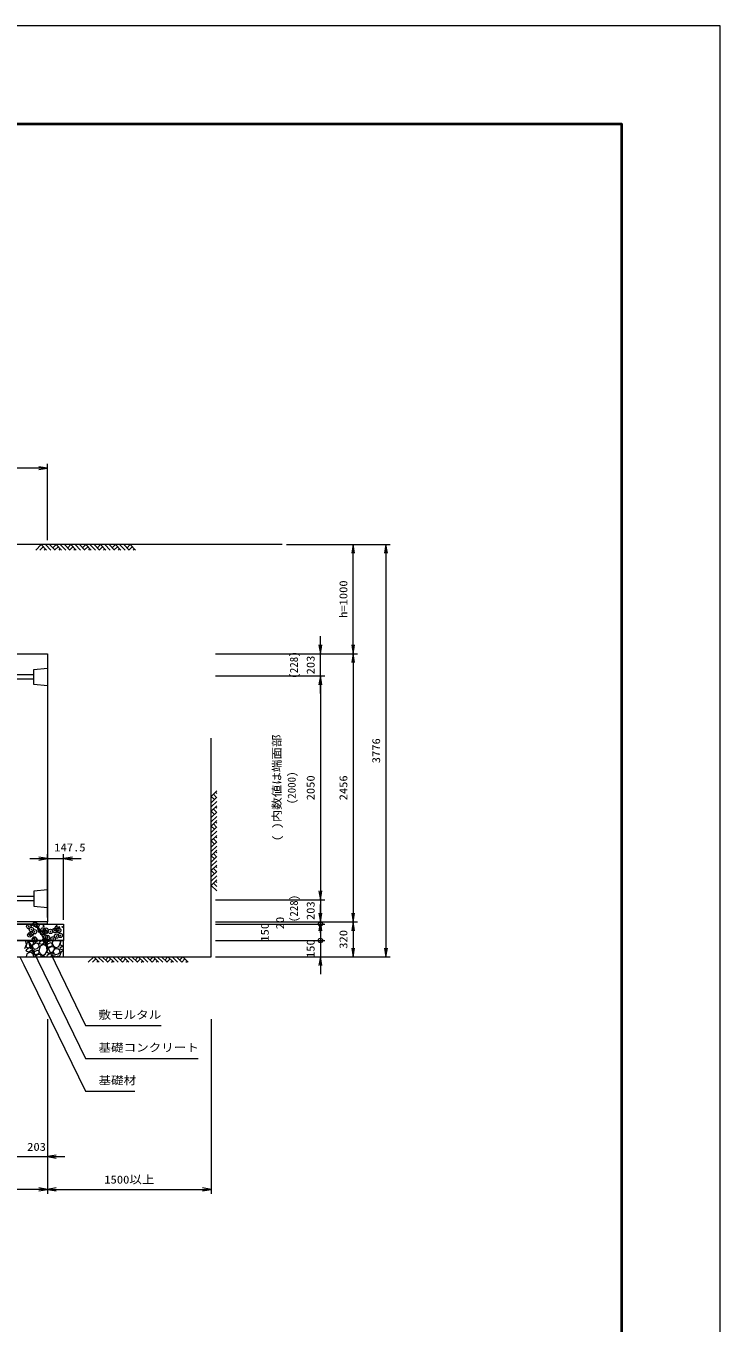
# Model space of a CAD drawing. Units: millimetres at full size. Extents: x 0 to 33600, y -55520 to -31760.
# Drawn here: x 27243 to 33600, y -43640 to -31760 of the extents above; entities that cross this region are included whole.
import ezdxf
from ezdxf.enums import TextEntityAlignment as Align

# ---------------------------------------------------------------- set-up
doc = ezdxf.new("R2010")
doc.units = ezdxf.units.MM
doc.header["$LTSCALE"] = 80.0044
doc.header["$PDMODE"] = 32
doc.header["$PDSIZE"] = 40
doc.linetypes.add('DASHED_SPACED', pattern=[12, 6, -6])
for name, color, linetype, lineweight in [('0_2', 4, 'Continuous', 13), ('Defpoints_5', 5, 'Continuous', 13), ('図枠', 1, 'Continuous', 40), ('寸法', 6, 'Continuous', 13), ('ﾊｯﾁﾝｸﾞ', 4, 'Continuous', 9)]:
    doc.layers.add(name, color=color, linetype=linetype, lineweight=lineweight)
doc.styles.add('ＭＳ ゴシック', font='')
doc.styles.get('ＭＳ ゴシック').set_extended_font_data('MS Gothic')

# ---------------------------------------------------------------- blocks, each defined once
blk = doc.blocks.new('open_arrow')
at = {"color": 0, "linetype": 'Continuous', "lineweight": -2}
blk.add_lwpolyline([(7.5, 1.25), (0, 0), (7.5, -1.25)], dxfattribs=at)
blk = doc.blocks.new('dimension_origin')
at = {"color": 0, "linetype": 'Continuous', "lineweight": -2}
blk.add_circle((0, 0), 1.25, dxfattribs=at)

msp = doc.modelspace()

# ---------------------------------------------------------------- linework, layer by layer
at = {"layer": '0_2'}
msp.add_line((29590, -36510), (16455, -36510), dxfattribs=at)
at = {"layer": '0_2', "linetype": 'DASHED_SPACED'}
for p, q in [((27315, -37703), (26435, -37703)), ((27315, -37743), (26435, -37743)), ((27315, -39733), (26435, -39733)), ((27315, -39773), (26435, -39773))]:
    msp.add_line(p, q, dxfattribs=at)
at = {"layer": '0_2', "color": 3}
msp.add_lwpolyline([(26435, -37510), (27440, -37510), (27440, -39966), (26435, -39966)], close=True, dxfattribs=at)
at = {"layer": '0_2', "linetype": 'DASHED_SPACED'}
for points in [[(27440, -37803), (27315, -37790.5), (27315, -37655.5), (27440, -37643)], [(27440, -39673), (27315, -39685.5), (27315, -39820.5), (27440, -39833)]]:
    msp.add_lwpolyline(points, close=True, dxfattribs=at)
at = {"layer": '0_2'}
msp.add_lwpolyline([(27587.5, -40286), (28940, -40286), (28940, -38283)], dxfattribs=at)
at = {"layer": '0_2', "color": 7}
for points in [[(17557.5, -39986), (18782.5, -39986), (18782.5, -40569), (20182.5, -40569), (20182.5, -39986), (27440.5, -39986), (26262.5, -39986), (27587.5, -39986), (27587.5, -40136), (26412.5, -40136), (27588, -40136), (20332.5, -40136), (20332.5, -40719), (18632.5, -40719), (18632.5, -40136), (17557.5, -40136)], [(20332.5, -40286), (27588, -40286), (27588, -40136), (20332.5, -40136)]]:
    msp.add_lwpolyline(points, close=True, dxfattribs=at)
at = {"layer": 'Defpoints_5'}
msp.add_lwpolyline([(0, -55520), (33600, -55520), (33600, -31760), (0, -31760)], close=True, dxfattribs=at)
at = {"layer": '図枠'}
msp.add_lwpolyline([(900, -54620), (32700, -54620), (32700, -32660), (900, -32660)], close=True, dxfattribs=at)
at = {"layer": '寸法'}
for p, q in [((27440, -35810), (19482.5, -35810)), ((27440, -36470), (27440, -35770)), ((29630, -36510), (30580, -36510)), ((29630, -36510), (30280, -36510)), ((30240, -37510), (30240, -36510)), ((30540, -36510), (30540, -40286)), ((29940, -37873), (29940, -37350)), ((28980, -37510), (30280, -37510)), ((28980, -37510), (30280, -37510)), ((28980, -37510), (29980, -37510)), ((30240, -37510), (30240, -39966)), ((28980, -37713), (29980, -37713)), ((28980, -37713), (29980, -37713)), ((29940, -37713), (29940, -39763)), ((27280, -39386), (27747.5, -39386)), ((27440, -39926), (27440, -39346)), ((27587.5, -39946), (27587.5, -39346)), ((29940, -39603), (29940, -40126)), ((28980, -39763), (29980, -39763)), ((28980, -39763), (29980, -39763)), ((29940, -40066), (29940, -39806)), ((28980, -39966), (30280, -39966)), ((28980, -39966), (29980, -39966)), ((28980, -39966), (30280, -39966)), ((28980, -39966), (29980, -39966)), ((28980, -39986), (29980, -39986)), ((28980, -39986), (29980, -39986)), ((29940, -39986), (29940, -40136)), ((30240, -39966), (30240, -40286)), ((28980, -40136), (29980, -40136)), ((28980, -40136), (29980, -40136)), ((29940, -40056), (29940, -40446)), ((28980, -40286), (30580, -40286)), ((28980, -40286), (30280, -40286)), ((28980, -40286), (29980, -40286)), ((27440, -40856), (27440, -42456)), ((27440, -40856), (27440, -42156)), ((27440, -40856), (27440, -42456)), ((28940, -40856), (28940, -42456)), ((27077, -42116), (27600, -42116)), ((27440, -42416), (17705, -42416)), ((27440, -42416), (28940, -42416))]:
    msp.add_line(p, q, dxfattribs=at)
for points in [[(27337, -39986), (27371.84, -40058.01), (27787, -40916), (28480.33, -40916)], [(27262, -40136), (27296.98, -40207.95), (27787, -41216), (28820.33, -41216)], [(27187, -40286), (27222.07, -40357.9), (27787, -41516), (28240.33, -41516)]]:
    msp.add_lwpolyline(points, dxfattribs=at)
at = {"layer": 'ﾊｯﾁﾝｸﾞ'}
for p, q in [((27332.35, -36560), (27382.35, -36510)), ((27371.24, -36560), (27401.8, -36529.44)), ((27382.35, -36510), (27432.35, -36560)), ((27410.13, -36560), (27421.24, -36548.89)), ((27421.24, -36510), (27471.24, -36560)), ((27460.13, -36510), (27510.13, -36560)), ((27489.18, -36539.05), (27518.24, -36510)), ((27508.63, -36558.5), (27537.68, -36529.44)), ((27518.24, -36510), (27568.24, -36560)), ((27546.02, -36560), (27557.13, -36548.89)), ((27557.13, -36510), (27607.13, -36560)), ((27596.02, -36510), (27646.02, -36560)), ((27625.07, -36539.05), (27654.12, -36510)), ((27644.51, -36558.5), (27673.56, -36529.44)), ((27654.12, -36510), (27704.12, -36560)), ((27681.9, -36560), (27693.01, -36548.89)), ((27693.01, -36510), (27743.01, -36560)), ((27731.9, -36510), (27781.9, -36560)), ((27760.95, -36539.05), (27790, -36510)), ((27780.39, -36558.5), (27809.44, -36529.44)), ((27790, -36510), (27840, -36560)), ((27817.78, -36560), (27828.89, -36548.89)), ((27828.89, -36510), (27878.89, -36560)), ((27867.78, -36510), (27917.78, -36560)), ((27896.83, -36539.05), (27925.88, -36510)), ((27916.28, -36558.5), (27945.33, -36529.44)), ((27925.88, -36510), (27975.88, -36560)), ((27953.66, -36560), (27964.77, -36548.89)), ((27964.77, -36510), (28014.77, -36560)), ((28003.66, -36510), (28053.66, -36560)), ((28032.71, -36539.05), (28061.76, -36510)), ((28052.16, -36558.5), (28081.21, -36529.44)), ((28061.76, -36510), (28111.76, -36560)), ((28089.54, -36560), (28100.65, -36548.89)), ((28100.65, -36510), (28150.65, -36560)), ((28139.54, -36510), (28189.54, -36560)), ((28168.59, -36539.05), (28197.65, -36510)), ((28188.04, -36558.5), (28217.09, -36529.44)), ((28197.65, -36510), (28247.65, -36560)), ((28225.43, -36560), (28236.54, -36548.89)), ((28940, -38816.36), (28990, -38766.36)), ((28969.05, -38845.41), (28940, -38816.36)), ((28940, -38874.46), (28990, -38824.46)), ((28988.5, -38825.97), (28959.44, -38796.91)), ((28990, -38788.58), (28978.89, -38777.47)), ((28940, -38913.35), (28990, -38863.35)), ((28940, -38952.24), (28990, -38902.24)), ((28969.05, -38981.29), (28940, -38952.24)), ((28940, -39010.34), (28990, -38960.34)), ((28988.5, -38961.85), (28959.44, -38932.8)), ((28990, -38924.46), (28978.89, -38913.35)), ((28940, -39049.23), (28990, -38999.23)), ((28940, -39088.12), (28990, -39038.12)), ((28988.5, -39097.73), (28959.44, -39068.68)), ((28990, -39060.34), (28978.89, -39049.23)), ((28969.05, -39117.17), (28940, -39088.12)), ((28940, -39146.23), (28990, -39096.23)), ((28940, -39185.12), (28990, -39135.12)), ((28940, -39224.01), (28990, -39174.01)), ((28990, -39196.23), (28978.89, -39185.12)), ((28969.05, -39253.06), (28940, -39224.01)), ((28940, -39282.11), (28990, -39232.11)), ((28940, -39321), (28990, -39271)), ((28940, -39359.89), (28990, -39309.89)), ((28988.5, -39233.61), (28959.44, -39204.56)), ((28990, -39332.11), (28978.89, -39321)), ((28969.05, -39388.94), (28940, -39359.89)), ((28940, -39417.99), (28990, -39367.99)), ((28940, -39456.88), (28990, -39406.88)), ((28988.5, -39369.49), (28959.44, -39340.44)), ((28940, -39495.77), (28990, -39445.77)), ((28969.05, -39524.82), (28940, -39495.77)), ((28940, -39553.87), (28990, -39503.87)), ((28940, -39592.76), (28990, -39542.76)), ((28988.5, -39505.38), (28959.44, -39476.32)), ((28990, -39467.99), (28978.89, -39456.88)), ((28940, -39631.65), (28990, -39581.65)), ((28990, -39681.65), (28940, -39631.65)), ((28990, -39642.76), (28959.44, -39612.21)), ((28990, -39603.87), (28978.89, -39592.76)), ((27254.13, -39993.23), (27260.2, -39986)), ((27254.13, -39993.23), (27266.09, -39994.28)), ((27266.09, -39994.28), (27264.56, -39986)), ((27285.56, -39994.23), (27299.57, -39988.85)), ((27285.56, -39994.23), (27295.51, -40000.94)), ((27295.51, -40000.94), (27299.57, -39988.85)), ((27397.58, -40005.78), (27407.23, -39994.29)), ((27397.58, -40005.78), (27409.54, -40006.83)), ((27409.54, -40006.83), (27407.22, -39994.29)), ((27511.74, -40011.54), (27529.52, -40014.29)), ((27511.78, -40011.49), (27527.36, -39995.25)), ((27529.52, -40014.29), (27527.31, -39995.3)), ((27541.04, -40018.33), (27550.68, -40006.84)), ((27541.04, -40018.33), (27552.99, -40019.38)), ((27552.99, -40019.38), (27550.68, -40006.84)), ((27572.99, -40010.25), (27586.99, -40004.87)), ((27572.99, -40010.25), (27582.94, -40016.96)), ((27582.94, -40016.96), (27586.99, -40004.87)), ((27246.47, -40172.6), (27238.67, -40136.68)), ((27243.97, -40136), (27243.7, -40137.01)), ((27243.7, -40137.01), (27261.8, -40145.96)), ((27245.39, -40136), (27250.91, -40133.88)), ((27250.19, -40136), (27250.9, -40133.88)), ((27253.18, -40159.02), (27284.7, -40140.82)), ((27261.8, -40145.96), (27285.09, -40136)), ((27284.7, -40140.82), (27306.76, -40142.63)), ((27288.32, -40136), (27291.52, -40132.18)), ((27292.23, -40136), (27291.52, -40132.18)), ((27305.55, -40136), (27326.78, -40152.09)), ((27306.76, -40142.63), (27311.71, -40162.41)), ((27326.78, -40152.09), (27352.94, -40138.61)), ((27352.94, -40138.61), (27354.01, -40136)), ((27388.01, -40137.76), (27366.37, -40153.48)), ((27368.34, -40165.28), (27366.37, -40153.48)), ((27394.15, -40136), (27388.01, -40137.76)), ((27416.56, -40153.61), (27390.07, -40172.13)), ((27404.95, -40074.75), (27418.95, -40069.38)), ((27404.95, -40074.75), (27414.89, -40081.46)), ((27414.89, -40081.46), (27418.95, -40069.38)), ((27420.3, -40136), (27416.56, -40153.61)), ((27432.31, -40136), (27443.61, -40144.45)), ((27443.61, -40144.45), (27467.72, -40138.62)), ((27467.72, -40138.62), (27470.21, -40136)), ((27489.06, -40136), (27481.53, -40159.74)), ((27544.18, -40189.85), (27558.95, -40153.84)), ((27558.95, -40153.84), (27555.08, -40136)), ((27557.84, -40177.11), (27565.67, -40140.26)), ((27565.67, -40140.26), (27573.05, -40136)), ((27231.69, -40208.61), (27246.47, -40172.6)), ((27252.23, -40258.18), (27243.4, -40286)), ((27266.77, -40207.76), (27245.13, -40223.48)), ((27247.09, -40235.28), (27245.13, -40223.48)), ((27245.35, -40195.87), (27253.18, -40159.02)), ((27262.24, -40205.52), (27245.35, -40195.87)), ((27268.83, -40242.13), (27247.09, -40235.28)), ((27282.73, -40243.8), (27252.23, -40258.18)), ((27293.95, -40190.44), (27262.24, -40205.52)), ((27294.52, -40199.82), (27266.77, -40207.76)), ((27295.32, -40223.61), (27268.83, -40242.13)), ((27308.67, -40257.93), (27282.73, -40243.8)), ((27311.71, -40162.41), (27293.95, -40190.44)), ((27299.23, -40205.18), (27294.52, -40199.82)), ((27299.23, -40205.18), (27295.32, -40223.61)), ((27301.94, -40229.48), (27295.55, -40238.02)), ((27295.55, -40238.02), (27307.4, -40247.34)), ((27319.29, -40225.93), (27301.94, -40229.48)), ((27303.98, -40179.81), (27319.88, -40162.54)), ((27306.5, -40200.98), (27303.98, -40179.81)), ((27305.29, -40201.68), (27322.36, -40214.45)), ((27307.4, -40247.34), (27319.29, -40225.93)), ((27314.76, -40286), (27308.67, -40257.93)), ((27318.83, -40239.13), (27313.7, -40258.25)), ((27313.7, -40258.25), (27331.8, -40267.2)), ((27345.18, -40228.77), (27318.83, -40239.13)), ((27319.88, -40162.54), (27343.47, -40158.62)), ((27322.36, -40214.45), (27346.48, -40208.62)), ((27323.18, -40280.26), (27354.7, -40262.06)), ((27331.8, -40267.2), (27364.21, -40253.34)), ((27343.47, -40158.62), (27359.85, -40170.18)), ((27359.78, -40231.65), (27345.18, -40228.77)), ((27346.48, -40208.62), (27363.59, -40190.65)), ((27354.7, -40262.06), (27376.76, -40263.88)), ((27363.98, -40238.93), (27359.78, -40231.65)), ((27363.59, -40190.65), (27359.85, -40170.18)), ((27373.47, -40188.18), (27360.29, -40229.74)), ((27360.29, -40229.74), (27373.78, -40255.9)), ((27364.21, -40253.34), (27363.98, -40238.93)), ((27390.07, -40172.13), (27368.34, -40165.28)), ((27403.97, -40173.8), (27373.47, -40188.18)), ((27373.78, -40255.9), (27396.78, -40273.34)), ((27376.76, -40263.88), (27381.71, -40283.65)), ((27396.78, -40273.34), (27422.94, -40259.85)), ((27429.91, -40187.93), (27403.97, -40173.8)), ((27423.18, -40159.48), (27416.8, -40168.02)), ((27416.8, -40168.02), (27428.65, -40177.34)), ((27422.94, -40259.85), (27437.71, -40223.84)), ((27440.53, -40155.93), (27423.18, -40159.48)), ((27428.65, -40177.34), (27440.53, -40155.93)), ((27437.71, -40223.84), (27429.91, -40187.93)), ((27440.07, -40169.13), (27434.95, -40188.25)), ((27434.95, -40188.25), (27453.05, -40197.2)), ((27458.01, -40259), (27436.37, -40274.72)), ((27436.6, -40247.11), (27444.42, -40210.26)), ((27453.49, -40256.76), (27436.6, -40247.11)), ((27466.42, -40158.77), (27440.07, -40169.13)), ((27444.42, -40210.26), (27475.95, -40192.06)), ((27453.05, -40197.2), (27485.46, -40183.34)), ((27485.2, -40241.69), (27453.49, -40256.76)), ((27485.76, -40251.06), (27458.01, -40259)), ((27481.02, -40161.65), (27466.42, -40158.77)), ((27475.95, -40192.06), (27498.01, -40193.88)), ((27485.22, -40168.93), (27481.02, -40161.65)), ((27481.53, -40159.74), (27495.02, -40185.9)), ((27502.96, -40213.65), (27485.2, -40241.69)), ((27485.46, -40183.34), (27485.22, -40168.93)), ((27490.47, -40256.42), (27485.76, -40251.06)), ((27490.47, -40256.42), (27486.56, -40274.85)), ((27495.02, -40185.9), (27518.02, -40203.34)), ((27495.22, -40231.05), (27511.12, -40213.79)), ((27497.75, -40252.22), (27495.22, -40231.05)), ((27496.53, -40252.92), (27513.61, -40265.7)), ((27498.01, -40193.88), (27502.96, -40213.65)), ((27511.12, -40213.79), (27534.72, -40209.86)), ((27513.61, -40265.7), (27537.72, -40259.86)), ((27518.02, -40203.34), (27544.18, -40189.85)), ((27534.72, -40209.86), (27551.09, -40221.42)), ((27537.72, -40259.86), (27554.83, -40241.9)), ((27554.83, -40241.9), (27551.09, -40221.42)), ((27564.72, -40239.42), (27551.53, -40280.98)), ((27579.25, -40189), (27557.62, -40204.72)), ((27559.58, -40216.52), (27557.62, -40204.72)), ((27574.73, -40186.76), (27557.84, -40177.11)), ((27581.32, -40223.37), (27559.58, -40216.52)), ((27585, -40229.86), (27564.72, -40239.42)), ((27585, -40181.88), (27574.73, -40186.76)), ((27585, -40187.36), (27579.25, -40189)), ((27585, -40220.8), (27581.32, -40223.37)), ((27321.96, -40286), (27323.18, -40280.26)), ((27381.71, -40283.65), (27380.22, -40286)), ((27387.84, -40286), (27389.88, -40283.79)), ((27389.88, -40283.79), (27413.47, -40279.86)), ((27413.47, -40279.86), (27422.17, -40286)), ((27438.25, -40286), (27436.37, -40274.72)), ((27486.56, -40274.85), (27470.62, -40286)), ((27493.18, -40280.72), (27489.24, -40286)), ((27510.53, -40277.17), (27493.18, -40280.72)), ((27505.63, -40286), (27510.53, -40277.17)), ((27536.42, -40280.01), (27521.19, -40286)), ((27551.02, -40282.9), (27536.42, -40280.01)), ((27552.81, -40286), (27551.02, -40282.9)), ((27551.53, -40280.98), (27554.12, -40286)), ((27813.79, -40336), (27863.79, -40286)), ((27852.68, -40336), (27883.23, -40305.44)), ((27863.79, -40286), (27913.79, -40336)), ((27891.57, -40336), (27902.68, -40324.89)), ((27902.68, -40286), (27952.68, -40336)), ((27941.57, -40286), (27991.57, -40336)), ((27970.62, -40315.05), (27999.67, -40286)), ((27990.06, -40334.5), (28019.11, -40305.44)), ((27999.67, -40286), (28049.67, -40336)), ((28027.45, -40336), (28038.56, -40324.89)), ((28038.56, -40286), (28088.56, -40336)), ((28077.45, -40286), (28127.45, -40336)), ((28106.5, -40315.05), (28135.55, -40286)), ((28125.94, -40334.5), (28154.99, -40305.44)), ((28135.55, -40286), (28185.55, -40336)), ((28163.33, -40336), (28174.44, -40324.89)), ((28174.44, -40286), (28224.44, -40336)), ((28213.33, -40286), (28263.33, -40336)), ((28242.38, -40315.05), (28271.43, -40286)), ((28261.83, -40334.5), (28290.88, -40305.44)), ((28271.43, -40286), (28321.43, -40336)), ((28299.21, -40336), (28310.32, -40324.89)), ((28310.32, -40286), (28360.32, -40336)), ((28349.21, -40286), (28399.21, -40336)), ((28378.26, -40315.05), (28407.31, -40286)), ((28397.71, -40334.5), (28426.76, -40305.44)), ((28407.31, -40286), (28457.31, -40336)), ((28435.09, -40336), (28446.2, -40324.89)), ((28446.2, -40286), (28496.2, -40336)), ((28485.09, -40286), (28535.09, -40336)), ((28514.14, -40315.05), (28543.2, -40286)), ((28533.59, -40334.5), (28562.64, -40305.44)), ((28543.2, -40286), (28593.2, -40336)), ((28570.98, -40336), (28582.09, -40324.89)), ((28582.09, -40286), (28632.09, -40336)), ((28620.98, -40286), (28670.98, -40336)), ((28650.03, -40315.05), (28679.08, -40286)), ((28669.47, -40334.5), (28698.52, -40305.44)), ((28679.08, -40286), (28729.08, -40336)), ((28706.86, -40336), (28717.97, -40324.89))]:
    msp.add_line(p, q, dxfattribs=at)
msp.add_lwpolyline([(20182.5, -39986), (27440.5, -39986), (27440.5, -39966), (20182.5, -39966)], close=True, dxfattribs=at)
for p in [(27268.22, -40007.46), (27293.03, -40035.48), (27322.64, -40055.5), (27325.07, -39988.92), (27343.97, -39997.48), (27399.8, -40039.99), (27425.33, -40041.42), (27467.73, -40053.15), (27506.56, -40044.5), (27510.39, -40045.66), (27526.35, -40028.62), (27543.48, -40043.17), (27277.11, -40085.7), (27291.35, -40076.37), (27320.21, -40122.08), (27325.04, -40129.61), (27393.75, -40065.68), (27415.12, -40132.03), (27417.66, -40059.74), (27422.9, -40108), (27441.67, -40109.59), (27490.86, -40122.06), (27523.92, -40095.19), (27558.31, -40089.57)]:
    msp.add_point(p, dxfattribs=at)

# ---------------------------------------------------------------- block references
at = {"layer": '寸法'}
for name, p, xscale, yscale, rotation in [('open_arrow', (27440, -35810), 10.7, 10.7, 180), ('open_arrow', (30240, -36510), 10.7, 10.7, 270), ('open_arrow', (30540, -36510), 10.7, 10.7, 270), ('open_arrow', (29940, -37510), 10.7, 10.7, 90), ('open_arrow', (30240, -37510), 10.7, 10.7, 90), ('open_arrow', (30240, -37510), 10.7, 10.7, 270), ('open_arrow', (29940, -37713), 10.7, 10.7, 270), ('open_arrow', (29940, -37713), 10.7, 10.7, 270), ('open_arrow', (27440, -39386), 10.7, 10.7, 180), ('open_arrow', (29940, -39763), 10.7, 10.7, 90), ('open_arrow', (29940, -39763), 10.7, 10.7, 90), ('open_arrow', (29940, -39966), 10.7, 10.7, 90), ('open_arrow', (30240, -39966), 10.7, 10.7, 90), ('open_arrow', (27337, -39986), 10.7, 10.7, 295.8), ('dimension_origin', (29940, -39986), 16, 16, 270), ('dimension_origin', (29940, -39986), 16, 16, 270), ('open_arrow', (29940, -39966), 10.7, 10.7, 270), ('open_arrow', (30240, -39966), 10.7, 10.7, 270), ('open_arrow', (27262, -40136), 10.7, 10.7, 295.9), ('dimension_origin', (29940, -40136), 16, 16, 90), ('dimension_origin', (29940, -40136), 16, 16, 90), ('open_arrow', (30240, -40286), 10.7, 10.7, 90), ('open_arrow', (30540, -40286), 10.7, 10.7, 90), ('open_arrow', (29940, -40286), 10.7, 10.7, 270), ('open_arrow', (27440, -42416), 10.7, 10.7, 180), ('open_arrow', (28940, -42416), 10.7, 10.7, 180)]:
    msp.add_blockref(name, p, dxfattribs=dict(at, xscale=xscale, yscale=yscale, rotation=rotation))
at = {"layer": '寸法', "xscale": 10.7, "yscale": 10.7}
for p in [(27587.5, -39386), (27440, -42116), (27440, -42416)]:
    msp.add_blockref('open_arrow', p, dxfattribs=at)

# ---------------------------------------------------------------- texts
at = {"layer": '寸法', "style": 'ＭＳ ゴシック', "width": 1.15}
for s, p in [('h=1000', (30150, -37010)), ('203', (29850, -37613)), ('3776', (30450, -38398)), ('2050', (29850, -38738)), ('2456', (30150, -38738)), ('203', (29850, -39863)), ('150', (29430, -40061)), ('20', (29570, -39976)), ('150', (29850, -40211)), ('320', (30150, -40126))]:
    msp.add_text(s, height=73.31, rotation=90, dxfattribs=at).set_placement(p, align=Align.MIDDLE_CENTER)
at = {"layer": '寸法', "color": 3, "style": 'ＭＳ ゴシック'}
for s, p in [('(228)', (29660, -37613)), ('(2000)', (29640, -38738)), ('(228)', (29660, -39843))]:
    msp.add_text(s, height=73.31, rotation=90, dxfattribs=at).set_placement(p, align=Align.TOP_CENTER)
at = {"layer": '寸法', "color": 3, "style": 'ＭＳ ゴシック', "width": 1.15}
msp.add_text('( )内数値は端面部', height=73.31, rotation=90, dxfattribs=at).set_placement((29600, -38738), align=Align.BOTTOM_CENTER)
at = {"layer": '寸法', "style": 'ＭＳ ゴシック', "width": 1.15}
for s, p in [('147.5', (27645.62, -39283.84)), ('203', (27340, -42026)), ('1500以上', (28190, -42326))]:
    msp.add_text(s, height=73.31, dxfattribs=at).set_placement(p, align=Align.MIDDLE_CENTER)
for s, p in [('敷モルタル', (27907, -40876)), ('基礎コンクリート', (27907, -41176)), ('基礎材', (27907, -41476))]:
    msp.add_text(s, height=73.31, dxfattribs=at).set_placement(p, align=Align.BOTTOM_LEFT)

doc.saveas('drawing.dxf')
